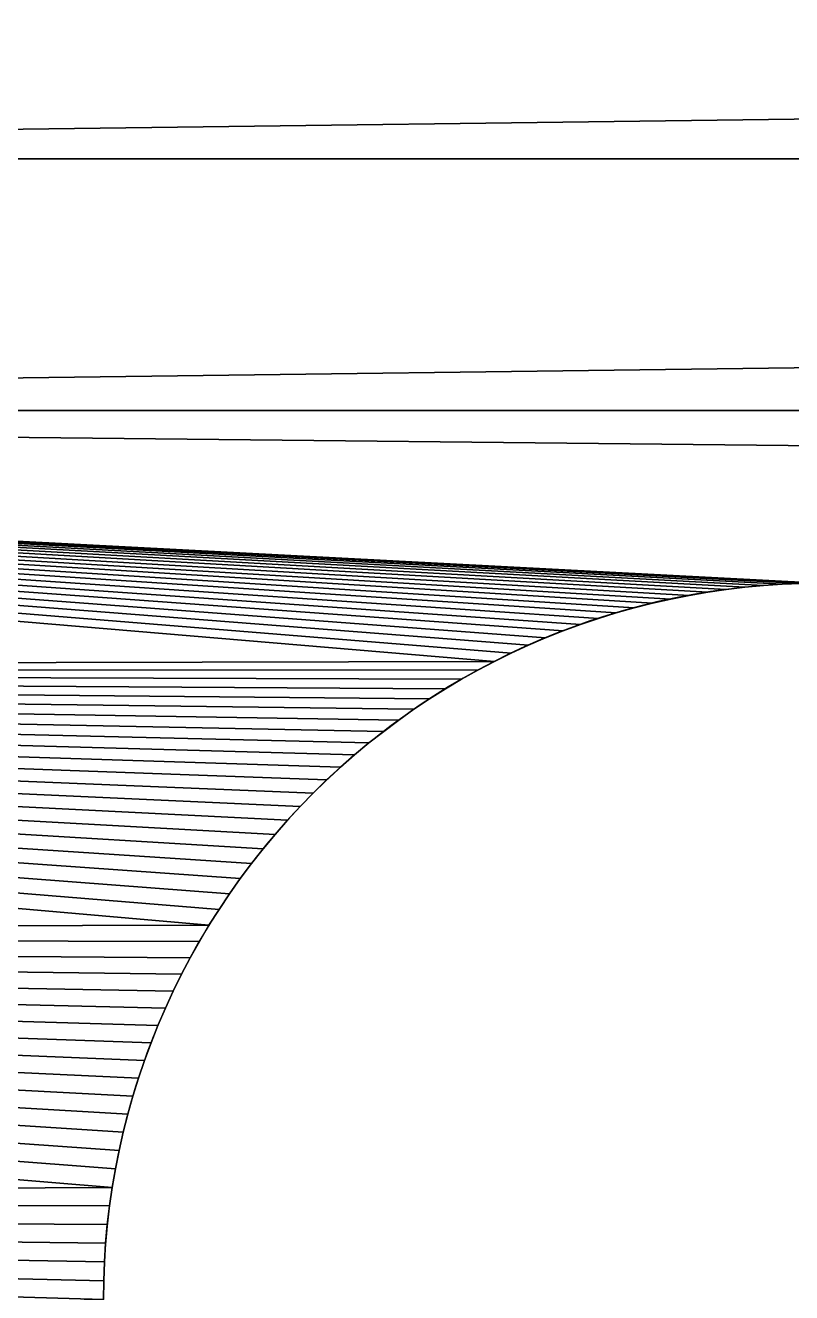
# Model space of a CAD drawing. Header units: millimetres. Extents: x 2995 to 3227, y 1383 to 1648.
# Drawn here: x 3044.959 to 3046.029, y 1636.275 to 1638.045 of the extents above; entities that cross this region are included whole.
import ezdxf

# ---------------------------------------------------------------- set-up
doc = ezdxf.new("R2010")
doc.units = ezdxf.units.MM

# ---------------------------------------------------------------- blocks, each defined once
blk = doc.blocks.new('EjeDireccion_5')
for p, q in [((52.4006, 40.9464, 6), (52.4006, 40.9464)), ((52.3989, 40.9203, 6), (52.3989, 40.9203)), ((52.3965, 40.8942, 6), (52.3965, 40.8942)), ((52.3934, 40.8682, 6), (52.3934, 40.8682)), ((52.3897, 40.8423, 6), (52.3897, 40.8423)), ((52.3852, 40.8165, 6), (52.3852, 40.8165)), ((52.3801, 40.7908, 6), (52.3801, 40.7908)), ((52.3743, 40.7653, 6), (52.3743, 40.7653)), ((52.3679, 40.7399, 6), (52.3679, 40.7399)), ((52.3608, 40.7147, 6), (52.3608, 40.7147)), ((52.353, 40.6897, 6), (52.353, 40.6897)), ((52.3446, 40.6649, 6), (52.3446, 40.6649)), ((52.3356, 40.6404, 6), (52.3356, 40.6404)), ((52.3259, 40.6161, 6), (52.3259, 40.6161)), ((52.3155, 40.592, 6), (52.3155, 40.592)), ((52.3046, 40.5682, 6), (52.3046, 40.5682)), ((52.293, 40.5448, 6), (52.293, 40.5448)), ((52.2808, 40.5216, 6), (52.2808, 40.5216)), ((52.2546, 40.4762, 6), (52.2546, 40.4762)), ((52.2406, 40.4541, 6), (52.2406, 40.4541)), ((52.2261, 40.4323, 6), (52.2261, 40.4323)), ((52.211, 40.411, 6), (52.211, 40.411)), ((52.1953, 40.39, 6), (52.1953, 40.39)), ((52.1624, 40.3493, 6), (52.1624, 40.3493)), ((52.1451, 40.3296, 6), (52.1451, 40.3296)), ((52.1274, 40.3104, 6), (52.1274, 40.3104)), ((52.1091, 40.2916, 6), (52.1091, 40.2916)), ((52.0903, 40.2734, 6), (52.0903, 40.2734)), ((52.0711, 40.2556, 6), (52.0711, 40.2556)), ((52.0514, 40.2383, 6), (52.0514, 40.2383)), ((52.0313, 40.2216, 6), (52.0313, 40.2216)), ((51.9898, 40.1897, 6), (51.9898, 40.1897)), ((52.0107, 40.2054, 6), (52.0107, 40.2054)), ((51.9684, 40.1746, 6), (51.9684, 40.1746)), ((51.9466, 40.1601, 6), (51.9466, 40.1601)), ((51.8791, 40.1199, 6), (51.8791, 40.1199)), ((51.902, 40.1327, 6), (51.902, 40.1327)), ((51.856, 40.1077, 6), (51.856, 40.1077)), ((51.8087, 40.0852, 6), (51.8087, 40.0852)), ((51.8325, 40.0962, 6), (51.8325, 40.0962)), ((51.7847, 40.0749, 6), (51.7847, 40.0749)), ((51.7358, 40.0561, 6), (51.7358, 40.0561)), ((51.7603, 40.0652, 6), (51.7603, 40.0652)), ((51.6608, 40.0328, 6), (51.6608, 40.0328)), ((51.686, 40.0399, 6), (51.686, 40.0399)), ((51.711, 40.0477, 6), (51.711, 40.0477)), ((51.5842, 40.0155, 6), (51.5842, 40.0155)), ((51.6099, 40.0206, 6), (51.6099, 40.0206)), ((51.6354, 40.0264, 6), (51.6354, 40.0264)), ((51.4282, 39.9991, 6), (51.4282, 39.9991)), ((51.4543, 40.0001, 6), (51.4543, 40.0001)), ((51.4804, 40.0018, 6), (51.4804, 40.0018)), ((51.5065, 40.0042, 6), (51.5065, 40.0042)), ((51.5325, 40.0073, 6), (51.5325, 40.0073)), ((51.5584, 40.0111, 6), (51.5584, 40.0111))]:
    blk.add_line(p, q)
at = {"color": 40, "true_color": 0xffcc32}
for p, q in [((52.268, 40.4987, 6), (52.268, 40.4987)), ((51.9245, 40.1461, 6), (51.9245, 40.1461))]:
    blk.add_line(p, q, dxfattribs=at)
at = {"color": 250, "true_color": 0x1e1e1e}
blk.add_line((52.1791, 40.3694, 6), (52.1791, 40.3694), dxfattribs=at)
at = {"color": 250, "true_color": 0x1e1e1e, "extrusion": (3.25295e-14, 1.46696e-13, -1)}
blk.add_arc((-39.7283, 49.9991, -6), 18.7619, 90, 270, dxfattribs=at)
at = {"color": 250, "true_color": 0x1e1e1e, "extrusion": (3.25295e-14, 1.57518e-13, -1)}
blk.add_arc((-39.7283, 49.9991), 18.7619, 90, 270, dxfattribs=at)
at = {"color": 250, "true_color": 0x1e1e1e, "extrusion": (-3.4639e-14, -2.25597e-14, -1)}
blk.add_arc((-51.402, 40.9987, -6), 1, 90, 270, dxfattribs=at)
at = {"color": 250, "true_color": 0x1e1e1e, "extrusion": (-3.4639e-14, -2.03038e-13, -1)}
blk.add_arc((-51.402, 40.9987), 1, 90, 270, dxfattribs=at)
at = {"color": 250, "true_color": 0x1e1e1e}
mesh = blk.add_polyface(dxfattribs=at)
corners = [(52.6431, 36.3897), (52.402, 40.9987), (52.6431, 63.6085), (52.9949, 63.2658), (52.9949, 36.7325), (53.3377, 62.9139), (53.3377, 37.0843), (53.6711, 37.445), (53.9949, 62.184), (53.9949, 37.8143), (54.309, 61.8063), (54.309, 38.1919), (54.6131, 61.4206), (54.6131, 38.5776), (54.907, 38.9712), (54.907, 61.0271), (55.1904, 39.3723), (55.4633, 60.2176), (55.4633, 39.7807), (55.7254, 59.8022), (55.7254, 40.1961), (55.9766, 59.38), (55.9766, 40.6182), (56.2166, 58.9515), (56.2166, 41.0467), (56.4452, 41.4814), (56.6625, 58.0763), (56.6625, 41.9219), (56.8681, 42.368), (56.8681, 57.6303), (57.062, 42.8193), (57.062, 57.179), (57.244, 43.2755), (57.244, 56.7228), (57.414, 43.7363), (57.5719, 55.7969), (57.5719, 44.2014), (57.7175, 44.6705), (57.7175, 55.3278), (57.8509, 45.1432), (57.9718, 54.379), (57.9718, 45.6193), (58.0802, 53.8999), (58.0802, 46.0983), (58.176, 53.4182), (58.176, 46.58), (58.2592, 47.0641), (58.3297, 52.448), (58.3297, 47.5502), (58.3874, 51.9603), (58.3874, 48.038), (58.4323, 51.4712), (58.4323, 48.5271), (58.4645, 49.0172), (58.4837, 50.4902), (58.4837, 49.508), (52.2808, 41.4759), (52.293, 58.5448), (52.293, 41.4527), (52.3046, 58.5682), (52.3046, 41.4293), (52.3155, 58.592), (52.3155, 41.4055), (52.3259, 58.6161), (52.3259, 41.3814), (52.3356, 58.6404), (52.3356, 41.3571), (52.3446, 58.6649), (52.3446, 41.3325), (52.353, 58.6897), (52.353, 41.3078), (52.3608, 58.7147), (52.3608, 41.2828), (52.3679, 58.7399), (52.3679, 41.2576), (52.3743, 58.7653), (52.3743, 41.2322), (52.3801, 58.7908), (52.3801, 41.2067), (52.3852, 58.8165), (52.3852, 41.181), (52.3897, 58.8423), (52.3897, 41.1552), (52.3934, 58.8682), (52.3934, 41.1293), (52.3965, 58.8942), (52.3965, 41.1033), (52.3989, 58.9203), (52.3989, 41.0772), (52.4006, 58.9464), (52.4006, 41.0511), (52.4016, 58.9726), (52.4016, 41.0249), (52.402, 58.9987)]
mesh.append_faces([[corners[k] for k in face] for face in [(0, 3, 4), (4, 5, 6), (6, 5, 7), (7, 8, 9), (9, 10, 11), (11, 12, 13), (13, 12, 14), (14, 15, 16), (16, 17, 18), (18, 19, 20), (20, 21, 22), (22, 23, 24), (24, 23, 25), (25, 26, 27), (27, 26, 28), (28, 29, 30), (30, 31, 32), (32, 33, 34), (34, 35, 36), (36, 35, 37), (37, 38, 39), (39, 40, 41), (41, 42, 43), (43, 44, 45), (45, 44, 46), (46, 47, 48), (48, 49, 50), (50, 51, 52), (52, 51, 53), (53, 54, 55), (56, 57, 58), (58, 59, 60), (60, 61, 62), (62, 63, 64), (64, 65, 66), (66, 67, 68), (68, 69, 70), (70, 71, 72), (72, 73, 74), (74, 75, 76), (76, 77, 78), (78, 79, 80), (80, 81, 82), (82, 83, 84), (84, 85, 86), (86, 87, 88), (88, 89, 90), (90, 91, 92), (92, 93, 1)]], dxfattribs={"vtx0": -1, "vtx1": -1, "color": 250})
mesh.append_faces([[corners[k] for k in face] for face in [(0, 1, 2)]], dxfattribs={"vtx0": -1, "vtx1": -1, "vtx2": -1, "color": 250})
mesh = blk.add_polyface(dxfattribs=at)
corners = [(52.402, 58.9987), (52.6431, 63.6085), (52.402, 40.9987), (52.6431, 36.3897), (52.9949, 63.2658), (52.9949, 36.7325), (53.3377, 62.9139), (53.6711, 37.445), (53.6711, 62.5533), (53.9949, 62.184), (53.9949, 37.8143), (54.309, 61.8063), (54.309, 38.1919), (54.6131, 61.4206), (54.907, 38.9712), (54.907, 61.0271), (55.1904, 39.3723), (55.1904, 60.626), (55.4633, 60.2176), (55.4633, 39.7807), (55.7254, 59.8022), (55.7254, 40.1961), (55.9766, 59.38), (55.9766, 40.6182), (56.2166, 58.9515), (56.4452, 41.4814), (56.4452, 58.5168), (56.6625, 58.0763), (56.8681, 42.368), (56.8681, 57.6303), (57.062, 42.8193), (57.062, 57.179), (57.244, 43.2755), (57.244, 56.7228), (57.414, 43.7363), (57.414, 56.262), (57.5719, 55.7969), (57.7175, 44.6705), (57.7175, 55.3278), (57.8509, 45.1432), (57.8509, 54.855), (57.9718, 54.379), (57.9718, 45.6193), (58.0802, 53.8999), (58.0802, 46.0983), (58.176, 53.4182), (58.2592, 47.0641), (58.2592, 52.9341), (58.3297, 52.448), (58.3297, 47.5502), (58.3874, 51.9603), (58.3874, 48.038), (58.4323, 51.4712), (58.4645, 49.0172), (58.4645, 50.981), (58.4837, 50.4902), (58.4837, 49.508), (58.4902, 49.9991), (52.293, 41.4527), (52.293, 58.5448), (52.3046, 58.5682), (52.3046, 41.4293), (52.3155, 58.592), (52.3155, 41.4055), (52.3259, 58.6161), (52.3259, 41.3814), (52.3356, 58.6404), (52.3356, 41.3571), (52.3446, 58.6649), (52.3446, 41.3325), (52.353, 58.6897), (52.353, 41.3078), (52.3608, 58.7147), (52.3608, 41.2828), (52.3679, 58.7399), (52.3679, 41.2576), (52.3743, 58.7653), (52.3743, 41.2322), (52.3801, 58.7908), (52.3801, 41.2067), (52.3852, 58.8165), (52.3852, 41.181), (52.3897, 58.8423), (52.3897, 41.1552), (52.3934, 58.8682), (52.3934, 41.1293), (52.3965, 58.8942), (52.3965, 41.1033), (52.3989, 58.9203), (52.3989, 41.0772), (52.4006, 58.9464), (52.4006, 41.0511), (52.4016, 58.9726), (52.4016, 41.0249)]
mesh.append_faces([[corners[k] for k in face] for face in [(56, 55, 57)]], dxfattribs={"vtx0": -1, "color": 250})
mesh.append_faces([[corners[k] for k in face] for face in [(0, 1, 2)]], dxfattribs={"vtx0": -1, "vtx1": -1, "vtx2": -1, "color": 250})
mesh.append_faces([[corners[k] for k in face] for face in [(3, 1, 4), (5, 4, 6), (7, 6, 8), (7, 8, 9), (10, 9, 11), (12, 11, 13), (14, 13, 15), (16, 15, 17), (16, 17, 18), (19, 18, 20), (21, 20, 22), (23, 22, 24), (25, 24, 26), (25, 26, 27), (28, 27, 29), (30, 29, 31), (32, 31, 33), (34, 33, 35), (34, 35, 36), (37, 36, 38), (39, 38, 40), (39, 40, 41), (42, 41, 43), (44, 43, 45), (46, 45, 47), (46, 47, 48), (49, 48, 50), (51, 50, 52), (53, 52, 54), (53, 54, 55), (58, 59, 60), (61, 60, 62), (63, 62, 64), (65, 64, 66), (67, 66, 68), (69, 68, 70), (71, 70, 72), (73, 72, 74), (75, 74, 76), (77, 76, 78), (79, 78, 80), (81, 80, 82), (83, 82, 84), (85, 84, 86), (87, 86, 88), (89, 88, 90), (91, 90, 92), (93, 92, 0)]], dxfattribs={"vtx0": -1, "vtx2": -1, "color": 250})
mesh = blk.add_polyface(dxfattribs=at)
corners = [(52.402, 58.9987, 6), (52.6431, 36.3897, 6), (52.6431, 63.6085, 6), (52.9949, 63.2658, 6), (53.3377, 37.0843, 6), (53.3377, 62.9139, 6), (53.6711, 37.445, 6), (53.6711, 62.5533, 6), (53.9949, 37.8143, 6), (53.9949, 62.184, 6), (54.309, 38.1919, 6), (54.309, 61.8063, 6), (54.6131, 61.4206, 6), (54.6131, 38.5776, 6), (54.907, 61.0271, 6), (54.907, 38.9712, 6), (55.1904, 60.626, 6), (55.4633, 39.7807, 6), (55.4633, 60.2176, 6), (55.7254, 40.1961, 6), (55.7254, 59.8022, 6), (55.9766, 40.6182, 6), (55.9766, 59.38, 6), (56.2166, 41.0467, 6), (56.2166, 58.9515, 6), (56.4452, 41.4814, 6), (56.4452, 58.5168, 6), (56.6625, 41.9219, 6), (56.6625, 58.0763, 6), (56.8681, 57.6303, 6), (56.8681, 42.368, 6), (57.062, 57.179, 6), (57.244, 43.2755, 6), (57.244, 56.7228, 6), (57.414, 43.7363, 6), (57.414, 56.262, 6), (57.5719, 44.2014, 6), (57.5719, 55.7969, 6), (57.7175, 55.3278, 6), (57.8509, 45.1432, 6), (57.8509, 54.855, 6), (57.9718, 45.6193, 6), (57.9718, 54.379, 6), (58.0802, 53.8999, 6), (58.0802, 46.0983, 6), (58.176, 53.4182, 6), (58.2592, 47.0641, 6), (58.2592, 52.9341, 6), (58.3297, 52.448, 6), (58.3874, 48.038, 6), (58.3874, 51.9603, 6), (58.4323, 48.5271, 6), (58.4323, 51.4712, 6), (58.4645, 49.0172, 6), (58.4645, 50.981, 6), (58.4837, 50.4902, 6), (58.4837, 49.508, 6), (58.4902, 49.9991, 6), (52.3934, 58.8682, 6), (52.3965, 41.1033, 6), (52.3965, 58.8942, 6), (52.3989, 58.9203, 6), (52.3989, 41.0772, 6), (52.4006, 58.9464, 6), (52.4016, 41.0249, 6), (52.4016, 58.9726, 6), (52.402, 40.9987, 6)]
mesh.append_faces([[corners[k] for k in face] for face in [(55, 56, 57)]], dxfattribs={"vtx0": -1, "color": 250})
mesh.append_faces([[corners[k] for k in face] for face in [(2, 1, 3), (3, 4, 5), (5, 6, 7), (7, 8, 9), (9, 10, 11), (11, 10, 12), (12, 13, 14), (14, 15, 16), (16, 17, 18), (18, 19, 20), (20, 21, 22), (22, 23, 24), (24, 25, 26), (26, 27, 28), (28, 27, 29), (29, 30, 31), (31, 32, 33), (33, 34, 35), (35, 36, 37), (37, 36, 38), (38, 39, 40), (40, 41, 42), (42, 41, 43), (43, 44, 45), (45, 46, 47), (47, 46, 48), (48, 49, 50), (50, 51, 52), (52, 53, 54), (54, 53, 55), (58, 59, 60), (60, 59, 61), (61, 62, 63), (63, 64, 65), (65, 66, 0)]], dxfattribs={"vtx0": -1, "vtx1": -1, "color": 250})
mesh.append_faces([[corners[k] for k in face] for face in [(0, 1, 2)]], dxfattribs={"vtx0": -1, "vtx1": -1, "vtx2": -1, "color": 250})
mesh = blk.add_polyface(dxfattribs=at)
corners = [(52.402, 40.9987, 6), (52.6431, 36.3897, 6), (52.402, 58.9987, 6), (52.9949, 63.2658, 6), (52.9949, 36.7325, 6), (53.3377, 37.0843, 6), (53.3377, 62.9139, 6), (53.6711, 37.445, 6), (53.6711, 62.5533, 6), (53.9949, 37.8143, 6), (53.9949, 62.184, 6), (54.309, 38.1919, 6), (54.6131, 61.4206, 6), (54.6131, 38.5776, 6), (54.907, 61.0271, 6), (54.907, 38.9712, 6), (55.1904, 60.626, 6), (55.1904, 39.3723, 6), (55.4633, 39.7807, 6), (55.4633, 60.2176, 6), (55.7254, 40.1961, 6), (55.7254, 59.8022, 6), (55.9766, 40.6182, 6), (55.9766, 59.38, 6), (56.2166, 41.0467, 6), (56.2166, 58.9515, 6), (56.4452, 41.4814, 6), (56.4452, 58.5168, 6), (56.6625, 41.9219, 6), (56.8681, 57.6303, 6), (56.8681, 42.368, 6), (57.062, 57.179, 6), (57.062, 42.8193, 6), (57.244, 43.2755, 6), (57.244, 56.7228, 6), (57.414, 43.7363, 6), (57.414, 56.262, 6), (57.5719, 44.2014, 6), (57.7175, 55.3278, 6), (57.7175, 44.6705, 6), (57.8509, 45.1432, 6), (57.8509, 54.855, 6), (57.9718, 45.6193, 6), (58.0802, 53.8999, 6), (58.0802, 46.0983, 6), (58.176, 53.4182, 6), (58.176, 46.58, 6), (58.2592, 47.0641, 6), (58.3297, 52.448, 6), (58.3297, 47.5502, 6), (58.3874, 48.038, 6), (58.3874, 51.9603, 6), (58.4323, 48.5271, 6), (58.4323, 51.4712, 6), (58.4645, 49.0172, 6), (58.4837, 50.4902, 6), (58.4837, 49.508, 6), (52.3897, 58.8423, 6), (52.3897, 41.1552, 6), (52.3934, 41.1293, 6), (52.3934, 58.8682, 6), (52.3965, 41.1033, 6), (52.3989, 58.9203, 6), (52.3989, 41.0772, 6), (52.4006, 58.9464, 6), (52.4006, 41.0511, 6), (52.4016, 41.0249, 6), (52.4016, 58.9726, 6)]
mesh.append_faces([[corners[k] for k in face] for face in [(0, 1, 2)]], dxfattribs={"vtx0": -1, "vtx1": -1, "vtx2": -1, "color": 250})
mesh.append_faces([[corners[k] for k in face] for face in [(3, 1, 4), (3, 4, 5), (6, 5, 7), (8, 7, 9), (10, 9, 11), (12, 11, 13), (14, 13, 15), (16, 15, 17), (16, 17, 18), (19, 18, 20), (21, 20, 22), (23, 22, 24), (25, 24, 26), (27, 26, 28), (29, 28, 30), (31, 30, 32), (31, 32, 33), (34, 33, 35), (36, 35, 37), (38, 37, 39), (38, 39, 40), (41, 40, 42), (43, 42, 44), (45, 44, 46), (45, 46, 47), (48, 47, 49), (48, 49, 50), (51, 50, 52), (53, 52, 54), (55, 54, 56), (57, 58, 59), (60, 59, 61), (62, 61, 63), (64, 63, 65), (64, 65, 66), (67, 66, 0)]], dxfattribs={"vtx0": -1, "vtx2": -1, "color": 250})
mesh = blk.add_polyface(dxfattribs=at)
corners = [(51.6764, 47.8489, 6), (51.6608, 41.9647, 6), (51.686, 41.9576, 6), (51.7812, 48.145, 6), (51.711, 41.9498, 6), (51.7358, 41.9414, 6), (51.7603, 41.9323, 6), (51.7847, 41.9226, 6), (51.8704, 48.4462, 6), (51.8087, 41.9123, 6), (51.8325, 41.9013, 6), (51.856, 41.8897, 6), (51.8791, 41.8776, 6), (51.9438, 48.7516, 6), (51.902, 41.8648, 6), (51.9245, 41.8514, 6), (51.9466, 41.8374, 6), (52.001, 49.0605, 6), (51.9684, 41.8229, 6), (51.9898, 41.8078, 6), (52.0107, 41.7921, 6), (52.042, 49.3719, 6), (52.0313, 41.7759, 6), (52.0514, 41.7591, 6), (52.2546, 40.4762, 6), (52.2824, 36.0563, 6), (52.268, 40.4987, 6), (52.2808, 40.5216, 6), (52.293, 40.5448, 6), (52.6431, 36.3897, 6), (52.3046, 40.5682, 6), (52.3155, 40.592, 6), (52.3259, 40.6161, 6), (52.3356, 40.6404, 6), (52.3446, 40.6649, 6), (52.353, 40.6897, 6), (52.3608, 40.7147, 6), (52.3679, 40.7399, 6), (52.3743, 40.7653, 6), (52.3801, 40.7908, 6), (52.3852, 40.8165, 6), (52.3897, 40.8423, 6), (52.3934, 40.8682, 6), (52.3965, 40.8942, 6), (52.3989, 40.9203, 6), (52.4006, 40.9464, 6), (52.4016, 40.9726, 6), (52.402, 40.9987, 6)]
mesh.append_faces([[corners[k] for k in face] for face in [(24, 25, 26), (26, 25, 27), (27, 25, 28), (28, 29, 30), (30, 29, 31), (31, 29, 32), (32, 29, 33), (33, 29, 34), (34, 29, 35), (35, 29, 36), (36, 29, 37), (37, 29, 38), (38, 29, 39), (39, 29, 40), (40, 29, 41), (41, 29, 42), (42, 29, 43), (43, 29, 44), (44, 29, 45), (45, 29, 46), (46, 29, 47)]], dxfattribs={"vtx0": -1, "vtx1": -1, "color": 250})
mesh.append_faces([[corners[k] for k in face] for face in [(0, 1, 2), (3, 2, 4), (3, 4, 5), (3, 5, 6), (3, 6, 7), (8, 7, 9), (8, 9, 10), (8, 10, 11), (8, 11, 12), (13, 12, 14), (13, 14, 15), (13, 15, 16), (17, 16, 18), (17, 18, 19), (17, 19, 20), (21, 22, 23)]], dxfattribs={"vtx0": -1, "vtx2": -1, "color": 250})
mesh = blk.add_polyface(dxfattribs=at)
corners = [(52.2824, 36.0563), (52.1624, 40.3493), (52.1791, 40.3694), (52.1953, 40.39), (52.211, 40.411), (52.2261, 40.4323), (52.2406, 40.4541), (52.2546, 40.4762), (52.268, 40.4987), (52.2808, 40.5216), (52.293, 40.5448), (52.6431, 36.3897), (52.3046, 40.5682), (52.3155, 40.592), (52.3259, 40.6161), (52.3356, 40.6404), (52.3446, 40.6649), (52.353, 40.6897), (52.3608, 40.7147), (52.3679, 40.7399), (52.3743, 40.7653), (52.3801, 40.7908), (52.3852, 40.8165), (52.3897, 40.8423), (52.3934, 40.8682), (52.3965, 40.8942), (52.3989, 40.9203), (52.4006, 40.9464), (52.4016, 40.9726), (52.402, 40.9987), (51.402, 41.9987), (45.7609, 44.0073), (46.0749, 43.9991), (46.3889, 44.0073), (46.702, 44.032), (47.0135, 44.073), (47.3223, 44.1302), (47.6278, 44.2036), (47.929, 44.2928), (48.2251, 44.3976), (48.5153, 44.5178), (48.7988, 44.6531), (49.0749, 44.803), (49.3427, 44.9671), (51.4209, 47.2752), (51.4282, 41.9984), (51.5561, 47.5587), (51.4543, 41.9974), (51.4804, 41.9957), (51.5065, 41.9933), (51.5325, 41.9902), (51.5584, 41.9864), (51.6764, 47.8489), (51.5842, 41.982), (51.6099, 41.9769), (51.6354, 41.9711), (51.6608, 41.9647), (51.686, 41.9576)]
mesh.append_faces([[corners[k] for k in face] for face in [(30, 44, 45), (45, 46, 47), (47, 46, 48), (48, 46, 49), (49, 46, 50), (50, 46, 51), (51, 52, 53), (53, 52, 54), (54, 52, 55), (55, 52, 56), (56, 52, 57)]], dxfattribs={"vtx0": -1, "vtx1": -1, "color": 250})
mesh.append_faces([[corners[k] for k in face] for face in [(0, 1, 2), (0, 2, 3), (0, 3, 4), (0, 4, 5), (0, 5, 6), (0, 6, 7), (0, 7, 8), (0, 8, 9), (0, 9, 10), (11, 10, 12), (11, 12, 13), (11, 13, 14), (11, 14, 15), (11, 15, 16), (11, 16, 17), (11, 17, 18), (11, 18, 19), (11, 19, 20), (11, 20, 21), (11, 21, 22), (11, 22, 23), (11, 23, 24), (11, 24, 25), (11, 25, 26), (11, 26, 27), (11, 27, 28), (11, 28, 29), (30, 31, 32), (30, 32, 33), (30, 33, 34), (30, 34, 35), (30, 35, 36), (30, 36, 37), (30, 37, 38), (30, 38, 39), (30, 39, 40), (30, 40, 41), (30, 41, 42), (30, 42, 43)]], dxfattribs={"vtx0": -1, "vtx2": -1, "color": 250})
mesh = blk.add_polyface(dxfattribs=at)
corners = [(48.7988, 44.6531, 6), (51.402, 41.9987, 6), (49.0749, 44.803, 6), (49.3427, 44.9671, 6), (49.6016, 45.145, 6), (49.8508, 45.3362, 6), (50.0897, 45.5403, 6), (50.3175, 45.7565, 6), (50.5337, 45.9843, 6), (50.7378, 46.2232, 6), (50.929, 46.4724, 6), (51.1069, 46.7313, 6), (51.271, 46.9991, 6), (51.4209, 47.2752, 6), (51.4282, 41.9984, 6), (51.5561, 47.5587, 6), (51.4543, 41.9974, 6), (51.4804, 41.9957, 6), (51.5065, 41.9933, 6), (51.5325, 41.9902, 6), (51.5584, 41.9864, 6), (51.6764, 47.8489, 6), (51.5842, 41.982, 6), (51.6099, 41.9769, 6), (51.6354, 41.9711, 6), (51.6608, 41.9647, 6), (51.402, 39.9987, 6), (48.6807, 33.5109, 6), (49.1092, 33.7509, 6), (49.5314, 34.002, 6), (49.9467, 34.2641, 6), (50.3551, 34.537, 6), (50.7563, 34.8205, 6), (51.1498, 35.1143, 6), (51.5355, 35.4184, 6), (51.4282, 39.9991, 6), (51.4543, 40.0001, 6), (51.4804, 40.0018, 6), (51.5065, 40.0042, 6), (51.5325, 40.0073, 6), (51.5584, 40.0111, 6)]
mesh.append_faces([[corners[k] for k in face] for face in [(0, 1, 2), (2, 1, 3), (3, 1, 4), (4, 1, 5), (5, 1, 6), (6, 1, 7), (7, 1, 8), (8, 1, 9), (9, 1, 10), (10, 1, 11), (11, 1, 12), (12, 1, 13), (13, 14, 15), (15, 20, 21), (26, 34, 35), (35, 34, 36), (36, 34, 37), (37, 34, 38), (38, 34, 39), (39, 34, 40)]], dxfattribs={"vtx0": -1, "vtx1": -1, "color": 250})
mesh.append_faces([[corners[k] for k in face] for face in [(13, 1, 14), (15, 14, 16), (15, 16, 17), (15, 17, 18), (15, 18, 19), (15, 19, 20), (21, 20, 22), (21, 22, 23), (21, 23, 24), (21, 24, 25), (26, 27, 28), (26, 28, 29), (26, 29, 30), (26, 30, 31), (26, 31, 32), (26, 32, 33), (26, 33, 34)]], dxfattribs={"vtx0": -1, "vtx2": -1, "color": 250})
mesh = blk.add_polyface(dxfattribs=at)
corners = [(52.4016, 40.9726, 6), (52.4006, 40.9464), (52.4006, 40.9464, 6), (52.4016, 40.9726)]
mesh.append_faces([[corners[k] for k in face] for face in [(0, 1, 2), (1, 0, 3)]], dxfattribs={"vtx0": -1, "color": 250})
mesh = blk.add_polyface(dxfattribs=at)
corners = [(52.4006, 40.9464, 6), (52.3989, 40.9203), (52.3989, 40.9203, 6), (52.4006, 40.9464)]
mesh.append_faces([[corners[k] for k in face] for face in [(0, 1, 2), (1, 0, 3)]], dxfattribs={"vtx0": -1, "color": 250})
mesh = blk.add_polyface(dxfattribs=at)
corners = [(52.3989, 40.9203, 6), (52.3965, 40.8942), (52.3965, 40.8942, 6), (52.3989, 40.9203)]
mesh.append_faces([[corners[k] for k in face] for face in [(0, 1, 2), (1, 0, 3)]], dxfattribs={"vtx0": -1, "color": 250})
mesh = blk.add_polyface(dxfattribs=at)
corners = [(52.3965, 40.8942, 6), (52.3934, 40.8682), (52.3934, 40.8682, 6), (52.3965, 40.8942)]
mesh.append_faces([[corners[k] for k in face] for face in [(0, 1, 2), (1, 0, 3)]], dxfattribs={"vtx0": -1, "color": 250})
mesh = blk.add_polyface(dxfattribs=at)
corners = [(52.3934, 40.8682, 6), (52.3897, 40.8423), (52.3897, 40.8423, 6), (52.3934, 40.8682)]
mesh.append_faces([[corners[k] for k in face] for face in [(0, 1, 2), (1, 0, 3)]], dxfattribs={"vtx0": -1, "color": 250})
mesh = blk.add_polyface(dxfattribs=at)
corners = [(52.3897, 40.8423, 6), (52.3852, 40.8165), (52.3852, 40.8165, 6), (52.3897, 40.8423)]
mesh.append_faces([[corners[k] for k in face] for face in [(0, 1, 2), (1, 0, 3)]], dxfattribs={"vtx0": -1, "color": 250})
mesh = blk.add_polyface(dxfattribs=at)
corners = [(52.3852, 40.8165, 6), (52.3801, 40.7908), (52.3801, 40.7908, 6), (52.3852, 40.8165)]
mesh.append_faces([[corners[k] for k in face] for face in [(0, 1, 2), (1, 0, 3)]], dxfattribs={"vtx0": -1, "color": 250})
mesh = blk.add_polyface(dxfattribs=at)
corners = [(52.3801, 40.7908, 6), (52.3743, 40.7653), (52.3743, 40.7653, 6), (52.3801, 40.7908)]
mesh.append_faces([[corners[k] for k in face] for face in [(0, 1, 2), (1, 0, 3)]], dxfattribs={"vtx0": -1, "color": 250})
mesh = blk.add_polyface(dxfattribs=at)
corners = [(52.3743, 40.7653, 6), (52.3679, 40.7399), (52.3679, 40.7399, 6), (52.3743, 40.7653)]
mesh.append_faces([[corners[k] for k in face] for face in [(0, 1, 2), (1, 0, 3)]], dxfattribs={"vtx0": -1, "color": 250})
mesh = blk.add_polyface(dxfattribs=at)
corners = [(52.3679, 40.7399, 6), (52.3608, 40.7147), (52.3608, 40.7147, 6), (52.3679, 40.7399)]
mesh.append_faces([[corners[k] for k in face] for face in [(0, 1, 2), (1, 0, 3)]], dxfattribs={"vtx0": -1, "color": 250})
mesh = blk.add_polyface(dxfattribs=at)
corners = [(52.3608, 40.7147, 6), (52.353, 40.6897), (52.353, 40.6897, 6), (52.3608, 40.7147)]
mesh.append_faces([[corners[k] for k in face] for face in [(0, 1, 2), (1, 0, 3)]], dxfattribs={"vtx0": -1, "color": 250})
mesh = blk.add_polyface(dxfattribs=at)
corners = [(52.353, 40.6897, 6), (52.3446, 40.6649), (52.3446, 40.6649, 6), (52.353, 40.6897)]
mesh.append_faces([[corners[k] for k in face] for face in [(0, 1, 2), (1, 0, 3)]], dxfattribs={"vtx0": -1, "color": 250})
mesh = blk.add_polyface(dxfattribs=at)
corners = [(52.3446, 40.6649, 6), (52.3356, 40.6404), (52.3356, 40.6404, 6), (52.3446, 40.6649)]
mesh.append_faces([[corners[k] for k in face] for face in [(0, 1, 2), (1, 0, 3)]], dxfattribs={"vtx0": -1, "color": 250})
mesh = blk.add_polyface(dxfattribs=at)
corners = [(52.3356, 40.6404, 6), (52.3259, 40.6161), (52.3259, 40.6161, 6), (52.3356, 40.6404)]
mesh.append_faces([[corners[k] for k in face] for face in [(0, 1, 2), (1, 0, 3)]], dxfattribs={"vtx0": -1, "color": 250})
mesh = blk.add_polyface(dxfattribs=at)
corners = [(52.3259, 40.6161, 6), (52.3155, 40.592), (52.3155, 40.592, 6), (52.3259, 40.6161)]
mesh.append_faces([[corners[k] for k in face] for face in [(0, 1, 2), (1, 0, 3)]], dxfattribs={"vtx0": -1, "color": 250})
mesh = blk.add_polyface(dxfattribs=at)
corners = [(52.3155, 40.592, 6), (52.3046, 40.5682), (52.3046, 40.5682, 6), (52.3155, 40.592)]
mesh.append_faces([[corners[k] for k in face] for face in [(0, 1, 2), (1, 0, 3)]], dxfattribs={"vtx0": -1, "color": 250})
mesh = blk.add_polyface(dxfattribs=at)
corners = [(52.3046, 40.5682, 6), (52.293, 40.5448), (52.293, 40.5448, 6), (52.3046, 40.5682)]
mesh.append_faces([[corners[k] for k in face] for face in [(0, 1, 2), (1, 0, 3)]], dxfattribs={"vtx0": -1, "color": 250})
mesh = blk.add_polyface(dxfattribs=at)
corners = [(45.9911, 32.3134), (51.402, 39.9987), (46.452, 32.4834), (46.9082, 32.6654), (47.3594, 32.8593), (47.8055, 33.0649), (48.246, 33.2822), (48.6807, 33.5109), (49.1092, 33.7509), (49.5314, 34.002), (49.9467, 34.2641), (50.3551, 34.537), (50.7563, 34.8205), (51.1498, 35.1143), (51.5355, 35.4184), (51.4282, 39.9991), (51.4543, 40.0001), (51.4804, 40.0018), (51.5065, 40.0042), (51.5325, 40.0073), (51.5584, 40.0111), (51.9132, 35.7325), (51.5842, 40.0155), (51.6099, 40.0206), (51.6354, 40.0264), (51.6608, 40.0328), (51.686, 40.0399), (51.711, 40.0477), (51.7358, 40.0561), (51.7603, 40.0652), (51.7847, 40.0749), (51.8087, 40.0852), (51.8325, 40.0962), (51.856, 40.1077), (51.8791, 40.1199), (51.902, 40.1327), (51.9245, 40.1461), (52.2824, 36.0563), (51.9466, 40.1601), (51.9684, 40.1746), (51.9898, 40.1897), (52.0107, 40.2054), (52.0313, 40.2216), (52.0514, 40.2383), (52.0711, 40.2556), (52.0903, 40.2734), (52.1091, 40.2916), (52.1274, 40.3104), (52.1451, 40.3296), (52.1624, 40.3493), (52.293, 40.5448), (52.6431, 36.3897)]
mesh.append_faces([[corners[k] for k in face] for face in [(0, 1, 2), (2, 1, 3), (3, 1, 4), (4, 1, 5), (5, 1, 6), (6, 1, 7), (7, 1, 8), (8, 1, 9), (9, 1, 10), (10, 1, 11), (11, 1, 12), (12, 1, 13), (13, 1, 14), (14, 20, 21), (21, 36, 37), (37, 50, 51)]], dxfattribs={"vtx0": -1, "vtx1": -1, "color": 250})
mesh.append_faces([[corners[k] for k in face] for face in [(14, 1, 15), (14, 15, 16), (14, 16, 17), (14, 17, 18), (14, 18, 19), (14, 19, 20), (21, 20, 22), (21, 22, 23), (21, 23, 24), (21, 24, 25), (21, 25, 26), (21, 26, 27), (21, 27, 28), (21, 28, 29), (21, 29, 30), (21, 30, 31), (21, 31, 32), (21, 32, 33), (21, 33, 34), (21, 34, 35), (21, 35, 36), (37, 36, 38), (37, 38, 39), (37, 39, 40), (37, 40, 41), (37, 41, 42), (37, 42, 43), (37, 43, 44), (37, 44, 45), (37, 45, 46), (37, 46, 47), (37, 47, 48), (37, 48, 49)]], dxfattribs={"vtx0": -1, "vtx2": -1, "color": 250})
mesh = blk.add_polyface(dxfattribs=at)
corners = [(51.5584, 40.0111, 6), (51.5355, 35.4184, 6), (51.9132, 35.7325, 6), (51.5842, 40.0155, 6), (51.6099, 40.0206, 6), (51.6354, 40.0264, 6), (51.6608, 40.0328, 6), (51.686, 40.0399, 6), (51.711, 40.0477, 6), (51.7358, 40.0561, 6), (51.7603, 40.0652, 6), (51.7847, 40.0749, 6), (51.8087, 40.0852, 6), (51.8325, 40.0962, 6), (51.856, 40.1077, 6), (51.8791, 40.1199, 6), (51.902, 40.1327, 6), (51.9245, 40.1461, 6), (52.2824, 36.0563, 6), (51.9466, 40.1601, 6), (51.9684, 40.1746, 6), (51.9898, 40.1897, 6), (52.0107, 40.2054, 6), (52.0313, 40.2216, 6), (52.0514, 40.2383, 6), (52.0711, 40.2556, 6), (52.0903, 40.2734, 6), (52.1091, 40.2916, 6), (52.1274, 40.3104, 6), (52.1451, 40.3296, 6), (52.1624, 40.3493, 6), (52.1791, 40.3694, 6), (52.1953, 40.39, 6), (52.211, 40.411, 6), (52.2261, 40.4323, 6), (52.2406, 40.4541, 6), (52.2546, 40.4762, 6), (52.293, 40.5448, 6), (52.6431, 36.3897, 6)]
mesh.append_faces([[corners[k] for k in face] for face in [(0, 2, 3), (3, 2, 4), (4, 2, 5), (5, 2, 6), (6, 2, 7), (7, 2, 8), (8, 2, 9), (9, 2, 10), (10, 2, 11), (11, 2, 12), (12, 2, 13), (13, 2, 14), (14, 2, 15), (15, 2, 16), (16, 2, 17), (17, 18, 19), (19, 18, 20), (20, 18, 21), (21, 18, 22), (22, 18, 23), (23, 18, 24), (24, 18, 25), (25, 18, 26), (26, 18, 27), (27, 18, 28), (28, 18, 29), (29, 18, 30), (30, 18, 31), (31, 18, 32), (32, 18, 33), (33, 18, 34), (34, 18, 35), (35, 18, 36)]], dxfattribs={"vtx0": -1, "vtx1": -1, "color": 250})
mesh.append_faces([[corners[k] for k in face] for face in [(0, 1, 2), (17, 2, 18), (37, 18, 38)]], dxfattribs={"vtx0": -1, "vtx2": -1, "color": 250})
mesh = blk.add_polyface(dxfattribs=at)
corners = [(52.2808, 40.5216, 6), (52.293, 40.5448), (52.2808, 40.5216), (52.293, 40.5448, 6)]
mesh.append_faces([[corners[k] for k in face] for face in [(0, 1, 2), (1, 0, 3)]], dxfattribs={"vtx0": -1, "color": 250})
mesh = blk.add_polyface(dxfattribs=at)
corners = [(52.268, 40.4987, 6), (52.2808, 40.5216), (52.268, 40.4987), (52.2808, 40.5216, 6)]
mesh.append_faces([[corners[k] for k in face] for face in [(0, 1, 2), (1, 0, 3)]], dxfattribs={"vtx0": -1, "color": 250})
mesh = blk.add_polyface(dxfattribs=at)
corners = [(52.2546, 40.4762, 6), (52.268, 40.4987), (52.2546, 40.4762), (52.268, 40.4987, 6)]
mesh.append_faces([[corners[k] for k in face] for face in [(0, 1, 2), (1, 0, 3)]], dxfattribs={"vtx0": -1, "color": 250})
mesh = blk.add_polyface(dxfattribs=at)
corners = [(52.2406, 40.4541, 6), (52.2546, 40.4762), (52.2406, 40.4541), (52.2546, 40.4762, 6)]
mesh.append_faces([[corners[k] for k in face] for face in [(0, 1, 2), (1, 0, 3)]], dxfattribs={"vtx0": -1, "color": 250})
mesh = blk.add_polyface(dxfattribs=at)
corners = [(52.2261, 40.4323, 6), (52.2406, 40.4541), (52.2261, 40.4323), (52.2406, 40.4541, 6)]
mesh.append_faces([[corners[k] for k in face] for face in [(0, 1, 2), (1, 0, 3)]], dxfattribs={"vtx0": -1, "color": 250})
mesh = blk.add_polyface(dxfattribs=at)
corners = [(52.211, 40.411, 6), (52.2261, 40.4323), (52.211, 40.411), (52.2261, 40.4323, 6)]
mesh.append_faces([[corners[k] for k in face] for face in [(0, 1, 2), (1, 0, 3)]], dxfattribs={"vtx0": -1, "color": 250})
mesh = blk.add_polyface(dxfattribs=at)
corners = [(52.1953, 40.39, 6), (52.211, 40.411), (52.1953, 40.39), (52.211, 40.411, 6)]
mesh.append_faces([[corners[k] for k in face] for face in [(0, 1, 2), (1, 0, 3)]], dxfattribs={"vtx0": -1, "color": 250})
mesh = blk.add_polyface(dxfattribs=at)
corners = [(52.1791, 40.3694, 6), (52.1953, 40.39), (52.1791, 40.3694), (52.1953, 40.39, 6)]
mesh.append_faces([[corners[k] for k in face] for face in [(0, 1, 2), (1, 0, 3)]], dxfattribs={"vtx0": -1, "color": 250})
mesh = blk.add_polyface(dxfattribs=at)
corners = [(52.1624, 40.3493, 6), (52.1791, 40.3694), (52.1624, 40.3493), (52.1791, 40.3694, 6)]
mesh.append_faces([[corners[k] for k in face] for face in [(0, 1, 2), (1, 0, 3)]], dxfattribs={"vtx0": -1, "color": 250})
mesh = blk.add_polyface(dxfattribs=at)
corners = [(52.1624, 40.3493, 6), (52.1451, 40.3296), (52.1451, 40.3296, 6), (52.1624, 40.3493)]
mesh.append_faces([[corners[k] for k in face] for face in [(0, 1, 2), (1, 0, 3)]], dxfattribs={"vtx0": -1, "color": 250})
mesh = blk.add_polyface(dxfattribs=at)
corners = [(52.1451, 40.3296, 6), (52.1274, 40.3104), (52.1274, 40.3104, 6), (52.1451, 40.3296)]
mesh.append_faces([[corners[k] for k in face] for face in [(0, 1, 2), (1, 0, 3)]], dxfattribs={"vtx0": -1, "color": 250})
mesh = blk.add_polyface(dxfattribs=at)
corners = [(52.1274, 40.3104, 6), (52.1091, 40.2916), (52.1091, 40.2916, 6), (52.1274, 40.3104)]
mesh.append_faces([[corners[k] for k in face] for face in [(0, 1, 2), (1, 0, 3)]], dxfattribs={"vtx0": -1, "color": 250})
mesh = blk.add_polyface(dxfattribs=at)
corners = [(52.0903, 40.2734), (52.1091, 40.2916, 6), (52.1091, 40.2916), (52.0903, 40.2734, 6)]
mesh.append_faces([[corners[k] for k in face] for face in [(0, 1, 2), (1, 0, 3)]], dxfattribs={"vtx0": -1, "color": 250})
mesh = blk.add_polyface(dxfattribs=at)
corners = [(52.0711, 40.2556), (52.0903, 40.2734, 6), (52.0903, 40.2734), (52.0711, 40.2556, 6)]
mesh.append_faces([[corners[k] for k in face] for face in [(0, 1, 2), (1, 0, 3)]], dxfattribs={"vtx0": -1, "color": 250})
mesh = blk.add_polyface(dxfattribs=at)
corners = [(52.0514, 40.2383, 6), (52.0711, 40.2556), (52.0514, 40.2383), (52.0711, 40.2556, 6)]
mesh.append_faces([[corners[k] for k in face] for face in [(0, 1, 2), (1, 0, 3)]], dxfattribs={"vtx0": -1, "color": 250})
mesh = blk.add_polyface(dxfattribs=at)
corners = [(52.0313, 40.2216), (52.0514, 40.2383, 6), (52.0514, 40.2383), (52.0313, 40.2216, 6)]
mesh.append_faces([[corners[k] for k in face] for face in [(0, 1, 2), (1, 0, 3)]], dxfattribs={"vtx0": -1, "color": 250})
mesh = blk.add_polyface(dxfattribs=at)
corners = [(52.0107, 40.2054, 6), (52.0313, 40.2216), (52.0107, 40.2054), (52.0313, 40.2216, 6)]
mesh.append_faces([[corners[k] for k in face] for face in [(0, 1, 2), (1, 0, 3)]], dxfattribs={"vtx0": -1, "color": 250})
mesh = blk.add_polyface(dxfattribs=at)
corners = [(51.9684, 40.1746, 6), (51.9898, 40.1897), (51.9684, 40.1746), (51.9898, 40.1897, 6)]
mesh.append_faces([[corners[k] for k in face] for face in [(0, 1, 2), (1, 0, 3)]], dxfattribs={"vtx0": -1, "color": 250})
mesh = blk.add_polyface(dxfattribs=at)
corners = [(51.9898, 40.1897, 6), (52.0107, 40.2054), (51.9898, 40.1897), (52.0107, 40.2054, 6)]
mesh.append_faces([[corners[k] for k in face] for face in [(0, 1, 2), (1, 0, 3)]], dxfattribs={"vtx0": -1, "color": 250})
mesh = blk.add_polyface(dxfattribs=at)
corners = [(51.9466, 40.1601, 6), (51.9684, 40.1746), (51.9466, 40.1601), (51.9684, 40.1746, 6)]
mesh.append_faces([[corners[k] for k in face] for face in [(0, 1, 2), (1, 0, 3)]], dxfattribs={"vtx0": -1, "color": 250})
mesh = blk.add_polyface(dxfattribs=at)
corners = [(51.9245, 40.1461), (51.9466, 40.1601, 6), (51.9466, 40.1601), (51.9245, 40.1461, 6)]
mesh.append_faces([[corners[k] for k in face] for face in [(0, 1, 2), (1, 0, 3)]], dxfattribs={"vtx0": -1, "color": 250})
mesh = blk.add_polyface(dxfattribs=at)
corners = [(51.902, 40.1327, 6), (51.9245, 40.1461), (51.902, 40.1327), (51.9245, 40.1461, 6)]
mesh.append_faces([[corners[k] for k in face] for face in [(0, 1, 2), (1, 0, 3)]], dxfattribs={"vtx0": -1, "color": 250})
mesh = blk.add_polyface(dxfattribs=at)
corners = [(51.856, 40.1077), (51.8791, 40.1199, 6), (51.8791, 40.1199), (51.856, 40.1077, 6)]
mesh.append_faces([[corners[k] for k in face] for face in [(0, 1, 2), (1, 0, 3)]], dxfattribs={"vtx0": -1, "color": 250})
mesh = blk.add_polyface(dxfattribs=at)
corners = [(51.8791, 40.1199), (51.902, 40.1327, 6), (51.902, 40.1327), (51.8791, 40.1199, 6)]
mesh.append_faces([[corners[k] for k in face] for face in [(0, 1, 2), (1, 0, 3)]], dxfattribs={"vtx0": -1, "color": 250})
mesh = blk.add_polyface(dxfattribs=at)
corners = [(51.8325, 40.0962, 6), (51.856, 40.1077), (51.8325, 40.0962), (51.856, 40.1077, 6)]
mesh.append_faces([[corners[k] for k in face] for face in [(0, 1, 2), (1, 0, 3)]], dxfattribs={"vtx0": -1, "color": 250})
mesh = blk.add_polyface(dxfattribs=at)
corners = [(51.7847, 40.0749, 6), (51.8087, 40.0852), (51.7847, 40.0749), (51.8087, 40.0852, 6)]
mesh.append_faces([[corners[k] for k in face] for face in [(0, 1, 2), (1, 0, 3)]], dxfattribs={"vtx0": -1, "color": 250})
mesh = blk.add_polyface(dxfattribs=at)
corners = [(51.8087, 40.0852, 6), (51.8325, 40.0962), (51.8087, 40.0852), (51.8325, 40.0962, 6)]
mesh.append_faces([[corners[k] for k in face] for face in [(0, 1, 2), (1, 0, 3)]], dxfattribs={"vtx0": -1, "color": 250})
mesh = blk.add_polyface(dxfattribs=at)
corners = [(51.7603, 40.0652), (51.7847, 40.0749, 6), (51.7847, 40.0749), (51.7603, 40.0652, 6)]
mesh.append_faces([[corners[k] for k in face] for face in [(0, 1, 2), (1, 0, 3)]], dxfattribs={"vtx0": -1, "color": 250})
mesh = blk.add_polyface(dxfattribs=at)
corners = [(51.711, 40.0477, 6), (51.7358, 40.0561), (51.711, 40.0477), (51.7358, 40.0561, 6)]
mesh.append_faces([[corners[k] for k in face] for face in [(0, 1, 2), (1, 0, 3)]], dxfattribs={"vtx0": -1, "color": 250})
mesh = blk.add_polyface(dxfattribs=at)
corners = [(51.7358, 40.0561, 6), (51.7603, 40.0652), (51.7358, 40.0561), (51.7603, 40.0652, 6)]
mesh.append_faces([[corners[k] for k in face] for face in [(0, 1, 2), (1, 0, 3)]], dxfattribs={"vtx0": -1, "color": 250})
mesh = blk.add_polyface(dxfattribs=at)
corners = [(51.6354, 40.0264, 6), (51.6608, 40.0328), (51.6354, 40.0264), (51.6608, 40.0328, 6)]
mesh.append_faces([[corners[k] for k in face] for face in [(0, 1, 2), (1, 0, 3)]], dxfattribs={"vtx0": -1, "color": 250})
mesh = blk.add_polyface(dxfattribs=at)
corners = [(51.6608, 40.0328, 6), (51.686, 40.0399), (51.6608, 40.0328), (51.686, 40.0399, 6)]
mesh.append_faces([[corners[k] for k in face] for face in [(0, 1, 2), (1, 0, 3)]], dxfattribs={"vtx0": -1, "color": 250})
mesh = blk.add_polyface(dxfattribs=at)
corners = [(51.686, 40.0399), (51.711, 40.0477, 6), (51.711, 40.0477), (51.686, 40.0399, 6)]
mesh.append_faces([[corners[k] for k in face] for face in [(0, 1, 2), (1, 0, 3)]], dxfattribs={"vtx0": -1, "color": 250})
mesh = blk.add_polyface(dxfattribs=at)
corners = [(51.5584, 40.0111), (51.5842, 40.0155, 6), (51.5842, 40.0155), (51.5584, 40.0111, 6)]
mesh.append_faces([[corners[k] for k in face] for face in [(0, 1, 2), (1, 0, 3)]], dxfattribs={"vtx0": -1, "color": 250})
mesh = blk.add_polyface(dxfattribs=at)
corners = [(51.5842, 40.0155, 6), (51.6099, 40.0206), (51.5842, 40.0155), (51.6099, 40.0206, 6)]
mesh.append_faces([[corners[k] for k in face] for face in [(0, 1, 2), (1, 0, 3)]], dxfattribs={"vtx0": -1, "color": 250})
mesh = blk.add_polyface(dxfattribs=at)
corners = [(51.6099, 40.0206, 6), (51.6354, 40.0264), (51.6099, 40.0206), (51.6354, 40.0264, 6)]
mesh.append_faces([[corners[k] for k in face] for face in [(0, 1, 2), (1, 0, 3)]], dxfattribs={"vtx0": -1, "color": 250})
mesh = blk.add_polyface(dxfattribs=at)
corners = [(51.402, 39.9987, 6), (51.4282, 39.9991), (51.402, 39.9987), (51.4282, 39.9991, 6)]
mesh.append_faces([[corners[k] for k in face] for face in [(0, 1, 2), (1, 0, 3)]], dxfattribs={"vtx0": -1, "color": 250})
mesh = blk.add_polyface(dxfattribs=at)
corners = [(51.4282, 39.9991), (51.4543, 40.0001, 6), (51.4543, 40.0001), (51.4282, 39.9991, 6)]
mesh.append_faces([[corners[k] for k in face] for face in [(0, 1, 2), (1, 0, 3)]], dxfattribs={"vtx0": -1, "color": 250})
mesh = blk.add_polyface(dxfattribs=at)
corners = [(51.4543, 40.0001, 6), (51.4804, 40.0018), (51.4543, 40.0001), (51.4804, 40.0018, 6)]
mesh.append_faces([[corners[k] for k in face] for face in [(0, 1, 2), (1, 0, 3)]], dxfattribs={"vtx0": -1, "color": 250})
mesh = blk.add_polyface(dxfattribs=at)
corners = [(51.4804, 40.0018, 6), (51.5065, 40.0042), (51.4804, 40.0018), (51.5065, 40.0042, 6)]
mesh.append_faces([[corners[k] for k in face] for face in [(0, 1, 2), (1, 0, 3)]], dxfattribs={"vtx0": -1, "color": 250})
mesh = blk.add_polyface(dxfattribs=at)
corners = [(51.5065, 40.0042, 6), (51.5325, 40.0073), (51.5065, 40.0042), (51.5325, 40.0073, 6)]
mesh.append_faces([[corners[k] for k in face] for face in [(0, 1, 2), (1, 0, 3)]], dxfattribs={"vtx0": -1, "color": 250})
mesh = blk.add_polyface(dxfattribs=at)
corners = [(51.5325, 40.0073), (51.5584, 40.0111, 6), (51.5584, 40.0111), (51.5325, 40.0073, 6)]
mesh.append_faces([[corners[k] for k in face] for face in [(0, 1, 2), (1, 0, 3)]], dxfattribs={"vtx0": -1, "color": 250})

msp = doc.modelspace()

# ---------------------------------------------------------------- block references
at = {"extrusion": (6.3699e-14, 0, -1), "rotation": 90.0000000000076}
msp.add_blockref('EjeDireccion_5', (-3005.069, 1584.864, -6), dxfattribs=at)

doc.saveas('drawing.dxf')
